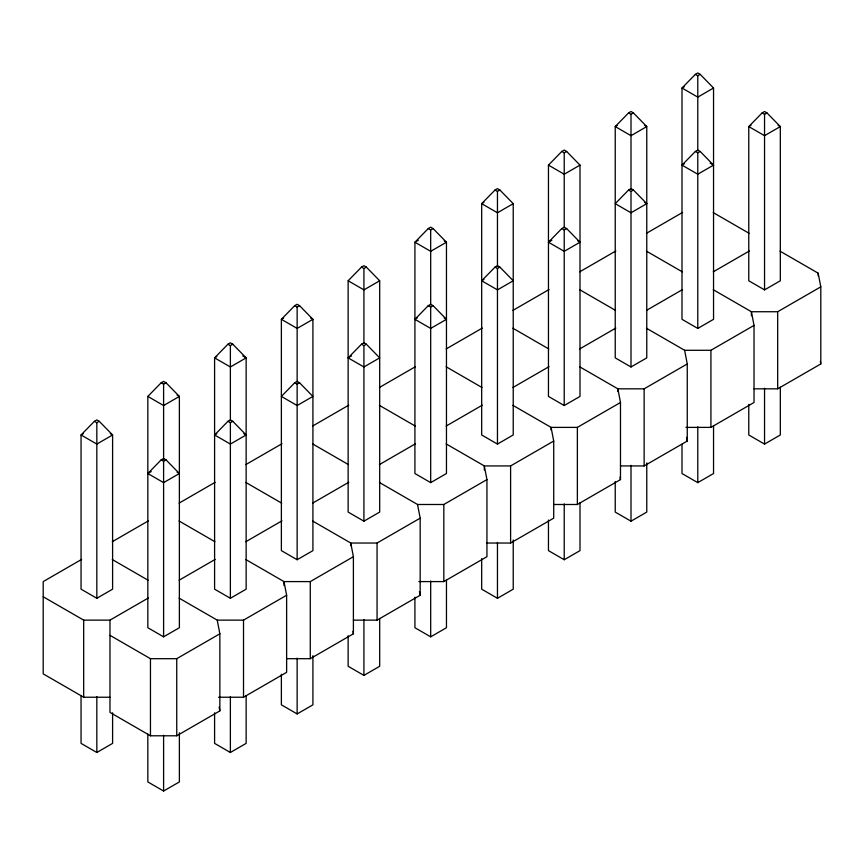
<?xml version="1.0" encoding="UTF-8"?>
<svg xmlns="http://www.w3.org/2000/svg" width="864" height="864" viewBox="0 0 864 864"><rect width="100%" height="100%" fill="white"/><g stroke="black" fill="none" stroke-linecap="round" stroke-linejoin="round"><path stroke-width="1.3" d="M94.414 421.308L81.054 434.97L81.054 589.172L96.833 598.277L112.601 589.172L112.601 434.97L99.241 421.308L96.833 419.915L94.414 421.308L96.833 422.712L99.241 421.308M147.83 396.425L161.179 382.763L163.598 381.37L166.018 382.763L179.377 396.425L179.377 627.728L163.598 636.833L147.83 627.728L147.83 396.425L163.598 405.529L179.377 396.425L177.12 395.118M227.956 344.218L214.596 357.869L214.596 589.172L230.375 598.277L246.143 589.172L246.143 357.869L232.794 344.218L230.375 342.814L227.956 344.218L230.375 345.611L232.794 344.218M294.721 305.662L281.372 319.324L281.372 550.627L297.14 559.732L312.919 550.627L312.919 319.324L299.56 305.662L297.14 304.268L294.721 305.662L297.14 307.055L299.56 305.662M147.83 473.526L161.179 459.864L163.598 458.471L166.018 459.864L179.377 473.526L163.598 482.63L147.83 473.526L151.211 471.571M348.138 280.768L361.498 267.116L363.917 265.712L366.336 267.116L379.685 280.768L379.685 512.071L363.917 521.186L348.138 512.071L348.138 280.768L363.917 289.883L379.685 280.768M214.596 434.97L227.956 421.308L230.375 419.915L232.794 421.308L246.143 434.97L230.375 444.074L214.596 434.97L216.853 433.674M428.263 228.56L414.914 242.222L414.914 473.526L430.682 482.63L446.461 473.526L446.461 242.222L433.102 228.56L430.682 227.167L428.263 228.56L430.682 229.954L433.102 228.56M294.721 382.763L281.372 396.425L297.14 405.529L312.919 396.425L299.56 382.763L297.14 381.37L294.721 382.763L297.14 384.156L299.56 382.763M495.04 190.015L481.68 203.666L481.68 434.97L497.459 444.085L513.227 434.97L513.227 203.666L499.878 190.015L497.459 188.611L495.04 190.015L497.459 191.408L499.878 190.015M348.138 357.869L361.498 344.218L363.917 342.814L366.336 344.218L379.685 357.869L363.917 366.973L348.138 357.869L351.518 355.925M548.456 165.121L561.805 151.459L564.224 150.066L566.644 151.459L580.003 165.121L580.003 396.425L564.224 405.529L548.456 396.425L548.456 165.121L564.224 174.226L580.003 165.121M414.914 319.324L428.263 305.662L430.682 304.268L433.102 305.662L446.461 319.324L430.682 328.428L414.914 319.324L417.161 318.017M628.582 112.914L615.233 126.576L615.233 357.88L631.001 366.984L646.769 357.88L646.769 126.576L633.42 112.914L631.001 111.51L628.582 112.914L631.001 114.307L633.42 112.914M481.68 280.768L495.04 267.116L497.459 265.712L499.878 267.116L513.227 280.768L497.459 289.883L481.68 280.768L483.937 279.472M695.358 74.358L681.998 88.02L681.998 319.324L697.777 328.428L713.545 319.324L713.545 88.02L700.186 74.358L697.777 72.965L695.358 74.358L697.777 75.762L700.186 74.358M548.456 242.222L561.805 228.56L564.224 227.167L566.644 228.56L580.003 242.222L564.224 251.327L548.456 242.222L551.837 240.268M628.582 190.015L615.233 203.666L631.001 212.782L646.769 203.666L633.42 190.015L631.001 188.611L628.582 190.015L631.001 191.408L633.42 190.015M681.998 165.121L695.358 151.459L697.777 150.066L700.186 151.459L713.545 165.121L697.777 174.226L681.998 165.121L684.256 163.825M762.124 112.914L748.775 126.576L748.775 280.778L764.543 289.883L780.322 280.778L780.322 126.576L766.962 112.914L764.543 111.51L762.124 112.914L764.543 114.307L766.962 112.914M161.179 382.763L163.598 384.156L166.018 382.763M361.498 267.116L363.917 268.51L366.336 267.116M561.805 151.459L564.224 152.852L566.644 151.459M83.311 433.674L81.054 434.97L96.833 444.074L112.601 434.97L110.344 433.674M216.853 356.573L214.596 357.869L230.375 366.973L246.143 357.869L242.762 355.925M283.619 318.017L281.372 319.324L297.14 328.428L312.919 319.324L310.662 318.017M418.295 240.268L414.914 242.222L430.682 251.327L446.461 242.222L444.204 240.916M483.937 202.37L481.68 203.666L497.459 212.782L513.227 203.666M617.479 125.269L615.233 126.576L631.001 135.68L646.769 126.576L644.522 125.269M684.256 86.724L681.998 88.02L697.777 97.124L713.545 88.02M161.179 459.864L163.598 461.257L166.018 459.864M227.956 421.308L230.375 422.712L232.794 421.308M361.498 344.218L363.917 345.611L366.336 344.218M428.263 305.662L430.682 307.055L433.102 305.662M495.04 267.116L497.459 268.51L499.878 267.116M561.805 228.56L564.224 229.954L566.644 228.56M695.358 151.459L697.777 152.852L700.186 151.459M751.021 125.269L748.775 126.576L764.543 135.68L780.322 126.576L778.064 125.269M81.648 559.386L43.2 581.591L43.2 673.866L83.678 697.237L109.976 697.237M112.298 541.696L148.424 520.841M179.075 503.14L215.19 482.285M245.84 464.594L281.966 443.74M312.617 426.038L348.743 405.184M379.393 387.493L415.508 366.638M446.159 348.937L482.285 328.082M512.935 310.392L549.05 289.537M579.701 271.836L615.827 250.981M646.477 233.291L682.592 212.436M43.2 596.765L83.678 620.136L109.976 620.136L148.424 597.942M179.075 580.241L215.19 559.386M245.84 541.696L281.966 520.841M312.617 503.14L348.743 482.285M379.393 464.594L415.508 443.74M446.159 426.038L482.285 405.184M512.935 387.493L549.05 366.638M579.701 348.937L615.827 328.082M646.477 310.392L682.592 289.537M713.243 271.836L749.369 250.981M109.976 635.31L150.455 658.692L176.742 658.692L219.856 633.798L217.231 620.136L179.053 598.104M217.231 620.136L243.518 620.136L286.632 595.242L283.997 581.591L245.83 559.548M283.997 585.576L283.997 581.591L310.284 581.591L353.398 556.697L350.773 543.035L312.595 521.003M350.773 545.692L350.773 543.035L377.06 543.035L420.174 518.152L417.539 504.49L379.372 482.447M417.539 504.49L443.826 504.49L486.94 479.596L484.315 465.934L446.148 443.902M484.315 469.93L484.315 465.934L510.602 465.934L553.716 441.05L551.081 427.388L512.914 405.346M551.081 430.045L551.081 427.388L577.368 427.388L620.482 402.494L617.857 388.832L579.69 366.8M617.857 391.5L617.857 388.832L644.144 388.832L687.258 363.949L684.623 350.287L646.456 328.244M684.623 350.287L710.921 350.287L754.024 325.393L751.399 311.731L713.232 289.699M751.399 315.727L751.399 311.731L777.686 311.731L820.8 286.848L818.176 273.186L779.998 251.143M81.054 695.52L81.054 743.375L96.833 752.49L112.601 743.375L112.601 712.8M109.976 620.136L109.976 712.411L150.455 735.793L176.742 735.793L219.856 710.899L219.856 633.798M218.538 697.237L243.518 697.237L286.632 672.343L286.632 595.242M286.632 658.692L310.284 658.692L353.398 633.798L353.398 556.697M353.398 620.136L377.06 620.136L420.174 595.253L420.174 518.152M418.856 581.591L443.826 581.591L486.94 556.697L486.94 479.596M486.94 543.035L510.602 543.035L553.716 518.152L553.716 441.05M553.716 504.49L577.368 504.49L620.482 479.596L620.482 402.494M620.482 465.934L644.144 465.934L687.258 441.05L687.258 363.949M685.94 427.388L710.921 427.388L754.024 402.494L754.024 325.393M754.024 388.832L777.686 388.832L820.8 363.949L820.8 286.848M147.83 734.076L147.83 781.931L163.598 791.035L179.377 781.931L179.377 732.748M214.596 712.8L214.596 743.375L230.375 752.49L246.143 743.375L246.143 695.52M281.372 674.255L281.372 704.83L297.14 713.934L312.919 704.83L312.919 655.646M348.138 635.699L348.138 666.274L363.917 675.389L379.685 666.274L379.685 618.419M414.914 597.154L414.914 627.728L430.682 636.833L446.461 627.728L446.461 579.874M481.68 558.608L481.68 589.183L497.459 598.288L513.227 589.183L513.227 539.989M548.456 520.052L548.456 550.627L564.224 559.732L580.003 550.627L580.003 502.772M615.233 481.507L615.233 512.082L631.001 521.186L646.769 512.082L646.769 462.888M681.998 444.28L681.998 473.526L697.777 482.63L713.545 473.526L713.545 425.671M748.775 404.406L748.775 434.981L764.543 444.085L780.322 434.981L780.322 387.126M710.165 163.166L713.545 165.121M713.232 212.598L749.088 233.302M644.522 202.37L646.769 203.666M646.456 251.143L682.312 271.847M577.746 240.916L580.003 242.222M579.69 289.699L615.546 310.403M512.914 328.244L548.77 348.948M444.204 318.017L446.461 319.324M446.148 366.8L482.004 387.504M379.372 405.346L415.228 426.049M312.595 443.902L348.462 464.605M243.886 433.674L246.143 434.97M245.83 482.447L281.686 503.15M177.12 472.219L179.377 473.526M179.053 521.003L214.909 541.706M112.288 559.548L148.144 580.252M820.325 361.465L820.8 363.949M686.545 437.324L687.258 441.05M620.006 477.112L620.482 479.596M419.45 591.527L420.174 595.253M352.922 631.314L353.398 633.798M219.143 707.173L219.856 710.899M818.176 273.186L818.176 275.843M777.686 311.731L777.686 388.832M764.543 114.307L764.543 289.883M764.543 388.249L764.543 444.085M710.921 350.287L710.921 427.388M697.777 75.762L697.777 150.768M697.777 152.852L697.777 328.428M697.777 426.805L697.777 482.63M644.144 388.832L644.144 465.934M631.001 114.307L631.001 189.313M631.001 191.408L631.001 366.984M631.001 465.35L631.001 521.186M577.368 427.388L577.368 504.49M564.224 152.852L564.224 227.858M564.224 229.954L564.224 405.529M564.224 503.906L564.224 559.732M510.602 465.934L510.602 543.035M497.459 191.408L497.459 266.414M497.459 268.51L497.459 444.085M497.459 542.452L497.459 598.288M443.826 504.49L443.826 581.591M430.682 229.954L430.682 304.96M430.682 307.055L430.682 482.63M430.682 581.008L430.682 636.833M377.06 543.035L377.06 620.136M363.917 268.51L363.917 343.516M363.917 345.611L363.917 521.186M363.917 619.553L363.917 675.389M310.284 581.591L310.284 658.692M297.14 307.055L297.14 382.061M297.14 384.156L297.14 559.732M297.14 658.098L297.14 713.934M243.518 620.136L243.518 697.237M230.375 345.611L230.375 420.617M230.375 422.712L230.375 598.277M230.375 696.654L230.375 752.49M176.742 658.692L176.742 735.793M163.598 384.156L163.598 459.162M163.598 461.257L163.598 636.833M163.598 735.199L163.598 791.035M150.455 658.692L150.455 735.793M96.833 422.712L96.833 598.277M96.833 696.654L96.833 752.49M83.678 620.136L83.678 697.237"/></g></svg>
